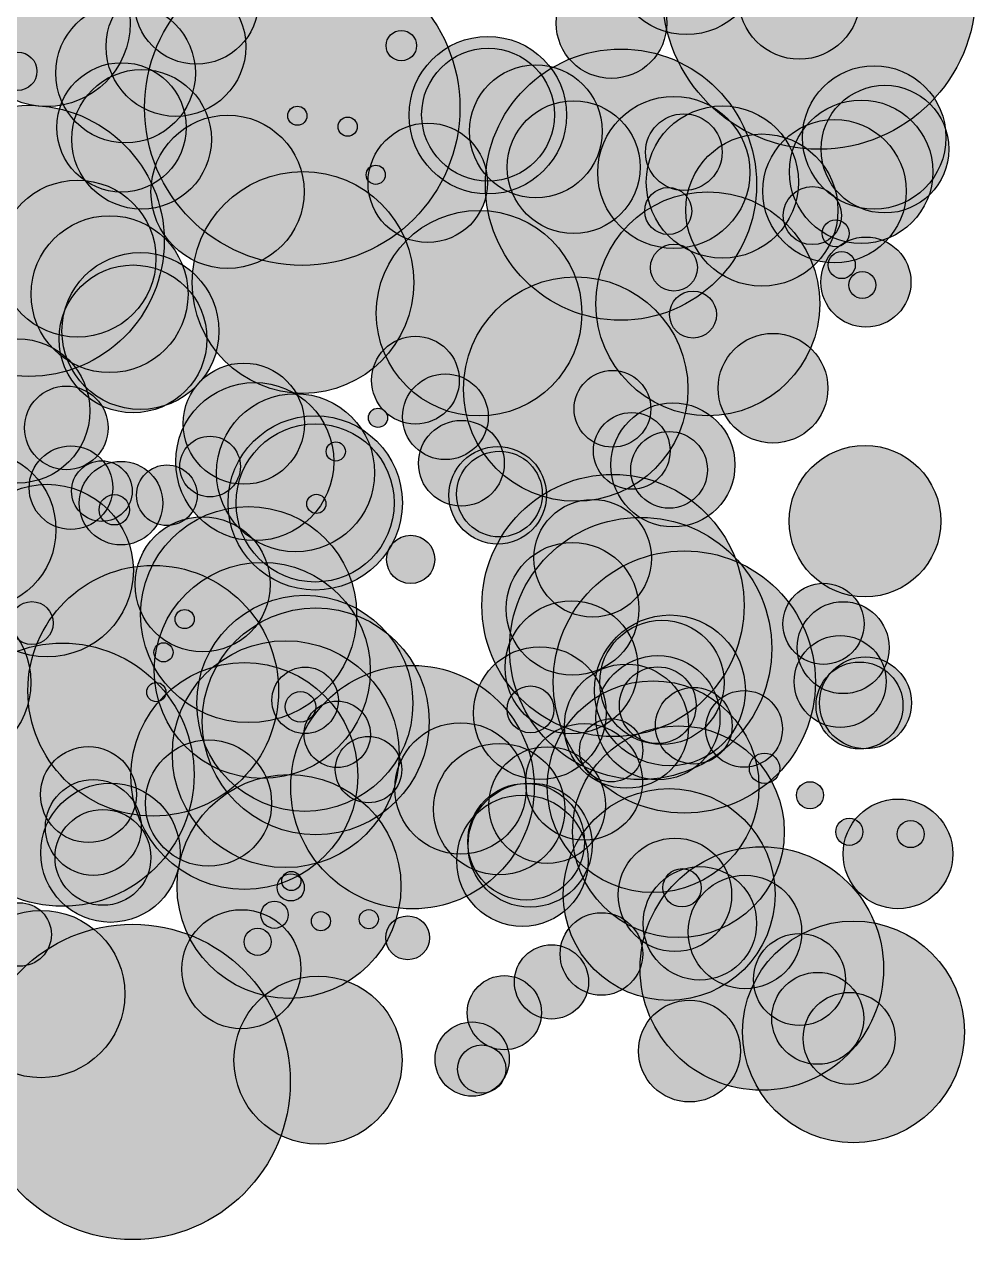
# Model space of a CAD drawing. Header units: metres. Extents: x -0.8 to 10.5, y -1 to 10.5.
# Drawn here: x 4.92 to 10.52, y -1.04 to 6.11 of the extents above; entities that cross this region are included whole.
import ezdxf

# ---------------------------------------------------------------- set-up
doc = ezdxf.new("R2010")
doc.units = ezdxf.units.M

msp = doc.modelspace()

# ---------------------------------------------------------------- hatches: boundary and pattern name
h = msp.add_hatch(color=7)
edge = h.paths.add_edge_path()
edge.add_ellipse((9.6, 6.2953), major_axis=(0, 0.9219), ratio=1, start_angle=0, end_angle=360)
h = msp.add_hatch(color=7)
edge = h.paths.add_edge_path()
edge.add_ellipse((8.8197, 6.4863), major_axis=(0, 0.4376), ratio=1, start_angle=0, end_angle=360)
h = msp.add_hatch(color=7)
edge = h.paths.add_edge_path()
edge.add_ellipse((5.0558, 6.1158), major_axis=(0, 0.4904), ratio=1, start_angle=0, end_angle=360)
h = msp.add_hatch(color=7)
edge = h.paths.add_edge_path()
edge.add_ellipse((5.9356, 6.2397), major_axis=(0, 0.3652), ratio=1, start_angle=0, end_angle=360)
h = msp.add_hatch(color=7)
edge = h.paths.add_edge_path()
edge.add_ellipse((9.4845, 6.2599), major_axis=(0, 0.3568), ratio=1, start_angle=0, end_angle=360)
h = msp.add_hatch(color=7)
edge = h.paths.add_edge_path()
edge.add_ellipse((6.5587, 5.6184), major_axis=(0, 0.928), ratio=1, start_angle=0, end_angle=360)
h = msp.add_hatch(color=7)
edge = h.paths.add_edge_path()
edge.add_ellipse((8.3786, 6.1156), major_axis=(0, 0.3252), ratio=1, start_angle=0, end_angle=360)
h = msp.add_hatch(color=7)
edge = h.paths.add_edge_path()
edge.add_ellipse((5.8158, 5.9778), major_axis=(0, 0.4107), ratio=1, start_angle=0, end_angle=360)
h = msp.add_hatch(color=7)
edge = h.paths.add_edge_path()
edge.add_ellipse((5.5193, 5.8216), major_axis=(0, 0.4107), ratio=1, start_angle=0, end_angle=360)
h = msp.add_hatch(color=7)
edge = h.paths.add_edge_path()
edge.add_ellipse((7.1421, 5.9835), major_axis=(0, 0.0895), ratio=1, start_angle=0, end_angle=360)
h = msp.add_hatch(color=7)
edge = h.paths.add_edge_path()
edge.add_ellipse((7.6511, 5.5742), major_axis=(0, 0.4635), ratio=1, start_angle=0, end_angle=360)
h = msp.add_hatch(color=7)
edge = h.paths.add_edge_path()
edge.add_ellipse((4.8848, 5.8324), major_axis=(0, 0.1128), ratio=1, start_angle=0, end_angle=360)
h = msp.add_hatch(color=7)
edge = h.paths.add_edge_path()
edge.add_ellipse((7.6526, 5.5771), major_axis=(0, 0.3909), ratio=1, start_angle=0, end_angle=360)
h = msp.add_hatch(color=7)
edge = h.paths.add_edge_path()
edge.add_ellipse((8.4347, 5.1655), major_axis=(0, 0.7982), ratio=1, start_angle=0, end_angle=360)
h = msp.add_hatch(color=7)
edge = h.paths.add_edge_path()
edge.add_ellipse((5.4954, 5.5026), major_axis=(0, 0.3806), ratio=1, start_angle=0, end_angle=360)
h = msp.add_hatch(color=7)
edge = h.paths.add_edge_path()
edge.add_ellipse((7.9338, 5.4792), major_axis=(0, 0.3909), ratio=1, start_angle=0, end_angle=360)
h = msp.add_hatch(color=7)
edge = h.paths.add_edge_path()
edge.add_ellipse((9.9248, 5.4432), major_axis=(0, 0.4222), ratio=1, start_angle=0, end_angle=360)
h = msp.add_hatch(color=7)
edge = h.paths.add_edge_path()
edge.add_ellipse((5.6135, 5.432), major_axis=(0, 0.4107), ratio=1, start_angle=0, end_angle=360)
h = msp.add_hatch(color=7)
edge = h.paths.add_edge_path()
edge.add_ellipse((9.9879, 5.3743), major_axis=(0, 0.3756), ratio=1, start_angle=0, end_angle=360)
h = msp.add_hatch(color=7)
edge = h.paths.add_edge_path()
edge.add_ellipse((8.156, 5.2682), major_axis=(0, 0.3909), ratio=1, start_angle=0, end_angle=360)
h = msp.add_hatch(color=7)
edge = h.paths.add_edge_path()
edge.add_ellipse((8.7457, 5.2372), major_axis=(0, 0.4478), ratio=1, start_angle=0, end_angle=360)
h = msp.add_hatch(color=7)
edge = h.paths.add_edge_path()
edge.add_ellipse((9.8482, 5.241), major_axis=(0, 0.4222), ratio=1, start_angle=0, end_angle=360)
h = msp.add_hatch(color=7)
edge = h.paths.add_edge_path()
edge.add_ellipse((4.9488, 4.8343), major_axis=(0, 0.7979), ratio=1, start_angle=0, end_angle=360)
h = msp.add_hatch(color=7)
edge = h.paths.add_edge_path()
edge.add_ellipse((6.5302, 5.5709), major_axis=(0, 0.0564), ratio=1, start_angle=0, end_angle=360)
h = msp.add_hatch(color=7)
edge = h.paths.add_edge_path()
edge.add_ellipse((8.8047, 5.3567), major_axis=(0, 0.2255), ratio=1, start_angle=0, end_angle=360)
h = msp.add_hatch(color=7)
edge = h.paths.add_edge_path()
edge.add_ellipse((9.0314, 5.1809), major_axis=(0, 0.4478), ratio=1, start_angle=0, end_angle=360)
h = msp.add_hatch(color=7)
edge = h.paths.add_edge_path()
edge.add_ellipse((6.1195, 5.1233), major_axis=(0, 0.4509), ratio=1, start_angle=0, end_angle=360)
h = msp.add_hatch(color=7)
edge = h.paths.add_edge_path()
edge.add_ellipse((6.8261, 5.5064), major_axis=(0, 0.0564), ratio=1, start_angle=0, end_angle=360)
h = msp.add_hatch(color=7)
edge = h.paths.add_edge_path()
edge.add_ellipse((7.2976, 5.1764), major_axis=(0, 0.3516), ratio=1, start_angle=0, end_angle=360)
h = msp.add_hatch(color=7)
edge = h.paths.add_edge_path()
edge.add_ellipse((9.6912, 5.1268), major_axis=(0, 0.4222), ratio=1, start_angle=0, end_angle=360)
h = msp.add_hatch(color=7)
edge = h.paths.add_edge_path()
edge.add_ellipse((9.2634, 5.0159), major_axis=(0, 0.4478), ratio=1, start_angle=0, end_angle=360)
h = msp.add_hatch(color=7)
edge = h.paths.add_edge_path()
edge.add_ellipse((6.5634, 4.5897), major_axis=(0, 0.6526), ratio=1, start_angle=0, end_angle=360)
h = msp.add_hatch(color=7)
edge = h.paths.add_edge_path()
edge.add_ellipse((6.9914, 5.2236), major_axis=(0, 0.0564), ratio=1, start_angle=0, end_angle=360)
h = msp.add_hatch(color=7)
edge = h.paths.add_edge_path()
edge.add_ellipse((5.2362, 4.73), major_axis=(0, 0.4618), ratio=1, start_angle=0, end_angle=360)
h = msp.add_hatch(color=7)
edge = h.paths.add_edge_path()
edge.add_ellipse((9.5609, 4.9833), major_axis=(0, 0.1711), ratio=1, start_angle=0, end_angle=360)
h = msp.add_hatch(color=7)
edge = h.paths.add_edge_path()
edge.add_ellipse((8.9457, 4.4642), major_axis=(0, 0.6587), ratio=1, start_angle=0, end_angle=360)
h = msp.add_hatch(color=7)
edge = h.paths.add_edge_path()
edge.add_ellipse((8.7129, 5.0103), major_axis=(0, 0.1382), ratio=1, start_angle=0, end_angle=360)
h = msp.add_hatch(color=7)
edge = h.paths.add_edge_path()
edge.add_ellipse((7.5994, 4.4089), major_axis=(0, 0.6049), ratio=1, start_angle=0, end_angle=360)
h = msp.add_hatch(color=7)
edge = h.paths.add_edge_path()
edge.add_ellipse((5.4252, 4.521), major_axis=(0, 0.4618), ratio=1, start_angle=0, end_angle=360)
h = msp.add_hatch(color=7)
edge = h.paths.add_edge_path()
edge.add_ellipse((9.6982, 4.8788), major_axis=(0, 0.0798), ratio=1, start_angle=0, end_angle=360)
h = msp.add_hatch(color=7)
edge = h.paths.add_edge_path()
edge.add_ellipse((8.7466, 4.677), major_axis=(0, 0.1382), ratio=1, start_angle=0, end_angle=360)
h = msp.add_hatch(color=7)
edge = h.paths.add_edge_path()
edge.add_ellipse((9.8763, 4.5919), major_axis=(0, 0.2651), ratio=1, start_angle=0, end_angle=360)
h = msp.add_hatch(color=7)
edge = h.paths.add_edge_path()
edge.add_ellipse((5.6067, 4.3038), major_axis=(0, 0.4618), ratio=1, start_angle=0, end_angle=360)
h = msp.add_hatch(color=7)
edge = h.paths.add_edge_path()
edge.add_ellipse((9.7338, 4.6922), major_axis=(0, 0.0798), ratio=1, start_angle=0, end_angle=360)
h = msp.add_hatch(color=7)
edge = h.paths.add_edge_path()
edge.add_ellipse((5.5632, 4.2576), major_axis=(0, 0.4351), ratio=1, start_angle=0, end_angle=360)
h = msp.add_hatch(color=7)
edge = h.paths.add_edge_path()
edge.add_ellipse((9.855, 4.5747), major_axis=(0, 0.0798), ratio=1, start_angle=0, end_angle=360)
h = msp.add_hatch(color=7)
edge = h.paths.add_edge_path()
edge.add_ellipse((8.1681, 3.9622), major_axis=(0, 0.6605), ratio=1, start_angle=0, end_angle=360)
h = msp.add_hatch(color=7)
edge = h.paths.add_edge_path()
edge.add_ellipse((8.8586, 4.4007), major_axis=(0, 0.1382), ratio=1, start_angle=0, end_angle=360)
h = msp.add_hatch(color=7)
edge = h.paths.add_edge_path()
edge.add_ellipse((4.8844, 3.8336), major_axis=(0, 0.4248), ratio=1, start_angle=0, end_angle=360)
h = msp.add_hatch(color=7)
edge = h.paths.add_edge_path()
edge.add_ellipse((7.2251, 4.0147), major_axis=(0, 0.2581), ratio=1, start_angle=0, end_angle=360)
h = msp.add_hatch(color=7)
edge = h.paths.add_edge_path()
edge.add_ellipse((9.3293, 3.9672), major_axis=(0, 0.3229), ratio=1, start_angle=0, end_angle=360)
h = msp.add_hatch(color=7)
edge = h.paths.add_edge_path()
edge.add_ellipse((6.215, 3.7589), major_axis=(0, 0.3566), ratio=1, start_angle=0, end_angle=360)
h = msp.add_hatch(color=7)
edge = h.paths.add_edge_path()
edge.add_ellipse((7.4011, 3.7993), major_axis=(0, 0.2523), ratio=1, start_angle=0, end_angle=360)
h = msp.add_hatch(color=7)
edge = h.paths.add_edge_path()
edge.add_ellipse((8.3845, 3.8463), major_axis=(0, 0.2257), ratio=1, start_angle=0, end_angle=360)
h = msp.add_hatch(color=7)
edge = h.paths.add_edge_path()
edge.add_ellipse((5.1703, 3.7339), major_axis=(0, 0.2459), ratio=1, start_angle=0, end_angle=360)
h = msp.add_hatch(color=7)
edge = h.paths.add_edge_path()
edge.add_ellipse((6.2798, 3.5355), major_axis=(0, 0.4652), ratio=1, start_angle=0, end_angle=360)
h = msp.add_hatch(color=7)
edge = h.paths.add_edge_path()
edge.add_ellipse((6.5195, 3.4698), major_axis=(0, 0.4652), ratio=1, start_angle=0, end_angle=360)
h = msp.add_hatch(color=7)
edge = h.paths.add_edge_path()
edge.add_ellipse((8.7404, 3.516), major_axis=(0, 0.3652), ratio=1, start_angle=0, end_angle=360)
h = msp.add_hatch(color=7)
edge = h.paths.add_edge_path()
edge.add_ellipse((6.6352, 3.2924), major_axis=(0, 0.5128), ratio=1, start_angle=0, end_angle=360)
h = msp.add_hatch(color=7)
edge = h.paths.add_edge_path()
edge.add_ellipse((7.0047, 3.7933), major_axis=(0, 0.0564), ratio=1, start_angle=0, end_angle=360)
h = msp.add_hatch(color=7)
edge = h.paths.add_edge_path()
edge.add_ellipse((8.4981, 3.5986), major_axis=(0, 0.2257), ratio=1, start_angle=0, end_angle=360)
h = msp.add_hatch(color=7)
edge = h.paths.add_edge_path()
edge.add_ellipse((6.6348, 3.2921), major_axis=(0, 0.4652), ratio=1, start_angle=0, end_angle=360)
h = msp.add_hatch(color=7)
edge = h.paths.add_edge_path()
edge.add_ellipse((7.4953, 3.5256), major_axis=(0, 0.2523), ratio=1, start_angle=0, end_angle=360)
h = msp.add_hatch(color=7)
edge = h.paths.add_edge_path()
edge.add_ellipse((6.0164, 3.5065), major_axis=(0, 0.1784), ratio=1, start_angle=0, end_angle=360)
h = msp.add_hatch(color=7)
edge = h.paths.add_edge_path()
edge.add_ellipse((6.7561, 3.595), major_axis=(0, 0.0564), ratio=1, start_angle=0, end_angle=360)
h = msp.add_hatch(color=7)
edge = h.paths.add_edge_path()
edge.add_ellipse((8.7178, 3.4869), major_axis=(0, 0.2257), ratio=1, start_angle=0, end_angle=360)
h = msp.add_hatch(color=7)
edge = h.paths.add_edge_path()
edge.add_ellipse((4.6426, 3.1344), major_axis=(0, 0.4668), ratio=1, start_angle=0, end_angle=360)
h = msp.add_hatch(color=7)
edge = h.paths.add_edge_path()
edge.add_ellipse((5.1976, 3.3817), major_axis=(0, 0.2459), ratio=1, start_angle=0, end_angle=360)
h = msp.add_hatch(color=7)
edge = h.paths.add_edge_path()
edge.add_ellipse((7.7092, 3.3373), major_axis=(0, 0.287), ratio=1, start_angle=0, end_angle=360)
h = msp.add_hatch(color=7)
edge = h.paths.add_edge_path()
edge.add_ellipse((7.7192, 3.3445), major_axis=(0, 0.2523), ratio=1, start_angle=0, end_angle=360)
h = msp.add_hatch(color=7)
edge = h.paths.add_edge_path()
edge.add_ellipse((9.8708, 3.185), major_axis=(0, 0.4458), ratio=1, start_angle=0, end_angle=360)
h = msp.add_hatch(color=7)
edge = h.paths.add_edge_path()
edge.add_ellipse((5.3797, 3.3618), major_axis=(0, 0.1784), ratio=1, start_angle=0, end_angle=360)
h = msp.add_hatch(color=7)
edge = h.paths.add_edge_path()
edge.add_ellipse((5.4926, 3.291), major_axis=(0, 0.2459), ratio=1, start_angle=0, end_angle=360)
h = msp.add_hatch(color=7)
edge = h.paths.add_edge_path()
edge.add_ellipse((5.7624, 3.3373), major_axis=(0, 0.1784), ratio=1, start_angle=0, end_angle=360)
h = msp.add_hatch(color=7)
edge = h.paths.add_edge_path()
edge.add_ellipse((8.3874, 2.6885), major_axis=(0, 0.7715), ratio=1, start_angle=0, end_angle=360)
h = msp.add_hatch(color=7)
edge = h.paths.add_edge_path()
edge.add_ellipse((5.0576, 2.8942), major_axis=(0, 0.5076), ratio=1, start_angle=0, end_angle=360)
h = msp.add_hatch(color=7)
edge = h.paths.add_edge_path()
edge.add_ellipse((5.4527, 3.252), major_axis=(0, 0.0895), ratio=1, start_angle=0, end_angle=360)
h = msp.add_hatch(color=7)
edge = h.paths.add_edge_path()
edge.add_ellipse((6.6421, 3.2867), major_axis=(0, 0.0564), ratio=1, start_angle=0, end_angle=360)
h = msp.add_hatch(color=7)
edge = h.paths.add_edge_path()
edge.add_ellipse((8.268, 2.9664), major_axis=(0, 0.3463), ratio=1, start_angle=0, end_angle=360)
h = msp.add_hatch(color=7)
edge = h.paths.add_edge_path()
edge.add_ellipse((6.2429, 2.6354), major_axis=(0, 0.6358), ratio=1, start_angle=0, end_angle=360)
h = msp.add_hatch(color=7)
edge = h.paths.add_edge_path()
edge.add_ellipse((5.9728, 2.8132), major_axis=(0, 0.398), ratio=1, start_angle=0, end_angle=360)
h = msp.add_hatch(color=7)
edge = h.paths.add_edge_path()
edge.add_ellipse((8.5501, 2.4359), major_axis=(0, 0.7715), ratio=1, start_angle=0, end_angle=360)
h = msp.add_hatch(color=7)
edge = h.paths.add_edge_path()
edge.add_ellipse((7.197, 2.9599), major_axis=(0, 0.142), ratio=1, start_angle=0, end_angle=360)
h = msp.add_hatch(color=7)
edge = h.paths.add_edge_path()
edge.add_ellipse((8.1492, 2.6688), major_axis=(0, 0.3909), ratio=1, start_angle=0, end_angle=360)
h = msp.add_hatch(color=7)
edge = h.paths.add_edge_path()
edge.add_ellipse((8.8075, 2.2388), major_axis=(0, 0.7715), ratio=1, start_angle=0, end_angle=360)
h = msp.add_hatch(color=7)
edge = h.paths.add_edge_path()
edge.add_ellipse((6.3235, 2.3063), major_axis=(0, 0.6358), ratio=1, start_angle=0, end_angle=360)
h = msp.add_hatch(color=7)
edge = h.paths.add_edge_path()
edge.add_ellipse((5.6819, 2.1871), major_axis=(0, 0.7376), ratio=1, start_angle=0, end_angle=360)
h = msp.add_hatch(color=7)
edge = h.paths.add_edge_path()
edge.add_ellipse((9.6264, 2.5806), major_axis=(0, 0.2387), ratio=1, start_angle=0, end_angle=360)
h = msp.add_hatch(color=7)
edge = h.paths.add_edge_path()
edge.add_ellipse((6.5742, 2.113), major_axis=(0, 0.6358), ratio=1, start_angle=0, end_angle=360)
h = msp.add_hatch(color=7)
edge = h.paths.add_edge_path()
edge.add_ellipse((4.4804, 2.2356), major_axis=(0, 0.4816), ratio=1, start_angle=0, end_angle=360)
h = msp.add_hatch(color=7)
edge = h.paths.add_edge_path()
edge.add_ellipse((4.967, 2.5855), major_axis=(0, 0.1262), ratio=1, start_angle=0, end_angle=360)
h = msp.add_hatch(color=7)
edge = h.paths.add_edge_path()
edge.add_ellipse((5.8668, 2.6087), major_axis=(0, 0.0564), ratio=1, start_angle=0, end_angle=360)
h = msp.add_hatch(color=7)
edge = h.paths.add_edge_path()
edge.add_ellipse((6.6385, 2.0065), major_axis=(0, 0.6676), ratio=1, start_angle=0, end_angle=360)
h = msp.add_hatch(color=7)
edge = h.paths.add_edge_path()
edge.add_ellipse((8.1436, 2.3245), major_axis=(0, 0.3909), ratio=1, start_angle=0, end_angle=360)
h = msp.add_hatch(color=7)
edge = h.paths.add_edge_path()
edge.add_ellipse((9.7424, 2.4405), major_axis=(0, 0.2706), ratio=1, start_angle=0, end_angle=360)
h = msp.add_hatch(color=7)
edge = h.paths.add_edge_path()
edge.add_ellipse((8.7229, 2.1893), major_axis=(0, 0.4437), ratio=1, start_angle=0, end_angle=360)
h = msp.add_hatch(color=7)
edge = h.paths.add_edge_path()
edge.add_ellipse((8.6754, 2.2358), major_axis=(0, 0.3656), ratio=1, start_angle=0, end_angle=360)
h = msp.add_hatch(color=7)
edge = h.paths.add_edge_path()
edge.add_ellipse((9.7248, 2.2414), major_axis=(0, 0.2706), ratio=1, start_angle=0, end_angle=360)
h = msp.add_hatch(color=7)
edge = h.paths.add_edge_path()
edge.add_ellipse((5.1479, 1.693), major_axis=(0, 0.7744), ratio=1, start_angle=0, end_angle=360)
h = msp.add_hatch(color=7)
edge = h.paths.add_edge_path()
edge.add_ellipse((5.7424, 2.4127), major_axis=(0, 0.0564), ratio=1, start_angle=0, end_angle=360)
h = msp.add_hatch(color=7)
edge = h.paths.add_edge_path()
edge.add_ellipse((6.462, 1.8138), major_axis=(0, 0.6676), ratio=1, start_angle=0, end_angle=360)
h = msp.add_hatch(color=7)
edge = h.paths.add_edge_path()
edge.add_ellipse((7.957, 2.0548), major_axis=(0, 0.3909), ratio=1, start_angle=0, end_angle=360)
h = msp.add_hatch(color=7)
edge = h.paths.add_edge_path()
edge.add_ellipse((8.6518, 2.0282), major_axis=(0, 0.3656), ratio=1, start_angle=0, end_angle=360)
h = msp.add_hatch(color=7)
edge = h.paths.add_edge_path()
edge.add_ellipse((9.8735, 2.1157), major_axis=(0, 0.2706), ratio=1, start_angle=0, end_angle=360)
h = msp.add_hatch(color=7)
edge = h.paths.add_edge_path()
edge.add_ellipse((6.2187, 1.6849), major_axis=(0, 0.6676), ratio=1, start_angle=0, end_angle=360)
h = msp.add_hatch(color=7)
edge = h.paths.add_edge_path()
edge.add_ellipse((6.5759, 2.1306), major_axis=(0, 0.1954), ratio=1, start_angle=0, end_angle=360)
h = msp.add_hatch(color=7)
edge = h.paths.add_edge_path()
edge.add_ellipse((7.2075, 1.6194), major_axis=(0, 0.7165), ratio=1, start_angle=0, end_angle=360)
h = msp.add_hatch(color=7)
edge = h.paths.add_edge_path()
edge.add_ellipse((8.4672, 1.9784), major_axis=(0, 0.3656), ratio=1, start_angle=0, end_angle=360)
h = msp.add_hatch(color=7)
edge = h.paths.add_edge_path()
edge.add_ellipse((8.6509, 2.1018), major_axis=(0, 0.2257), ratio=1, start_angle=0, end_angle=360)
h = msp.add_hatch(color=7)
edge = h.paths.add_edge_path()
edge.add_ellipse((9.8386, 2.1003), major_axis=(0, 0.2557), ratio=1, start_angle=0, end_angle=360)
h = msp.add_hatch(color=7)
edge = h.paths.add_edge_path()
edge.add_ellipse((5.6999, 2.1787), major_axis=(0, 0.0564), ratio=1, start_angle=0, end_angle=360)
h = msp.add_hatch(color=7)
edge = h.paths.add_edge_path()
edge.add_ellipse((8.6237, 1.6221), major_axis=(0, 0.6232), ratio=1, start_angle=0, end_angle=360)
h = msp.add_hatch(color=7)
edge = h.paths.add_edge_path()
edge.add_ellipse((6.5484, 2.0924), major_axis=(0, 0.0895), ratio=1, start_angle=0, end_angle=360)
h = msp.add_hatch(color=7)
edge = h.paths.add_edge_path()
edge.add_ellipse((7.9021, 2.0773), major_axis=(0, 0.138), ratio=1, start_angle=0, end_angle=360)
h = msp.add_hatch(color=7)
edge = h.paths.add_edge_path()
edge.add_ellipse((8.863, 1.9812), major_axis=(0, 0.2257), ratio=1, start_angle=0, end_angle=360)
h = msp.add_hatch(color=7)
edge = h.paths.add_edge_path()
edge.add_ellipse((9.1589, 1.9623), major_axis=(0, 0.2257), ratio=1, start_angle=0, end_angle=360)
h = msp.add_hatch(color=7)
edge = h.paths.add_edge_path()
edge.add_ellipse((6.765, 1.9304), major_axis=(0, 0.1954), ratio=1, start_angle=0, end_angle=360)
h = msp.add_hatch(color=7)
edge = h.paths.add_edge_path()
edge.add_ellipse((8.3768, 1.8362), major_axis=(0, 0.1861), ratio=1, start_angle=0, end_angle=360)
h = msp.add_hatch(color=7)
edge = h.paths.add_edge_path()
edge.add_ellipse((7.4907, 1.6121), major_axis=(0, 0.3868), ratio=1, start_angle=0, end_angle=360)
h = msp.add_hatch(color=7)
edge = h.paths.add_edge_path()
edge.add_ellipse((8.2177, 1.6503), major_axis=(0, 0.3432), ratio=1, start_angle=0, end_angle=360)
h = msp.add_hatch(color=7)
edge = h.paths.add_edge_path()
edge.add_ellipse((8.7725, 1.3575), major_axis=(0, 0.6232), ratio=1, start_angle=0, end_angle=360)
h = msp.add_hatch(color=7)
edge = h.paths.add_edge_path()
edge.add_ellipse((6.0073, 1.5255), major_axis=(0, 0.3716), ratio=1, start_angle=0, end_angle=360)
h = msp.add_hatch(color=7)
edge = h.paths.add_edge_path()
edge.add_ellipse((6.949, 1.7229), major_axis=(0, 0.1954), ratio=1, start_angle=0, end_angle=360)
h = msp.add_hatch(color=7)
edge = h.paths.add_edge_path()
edge.add_ellipse((7.7176, 1.4906), major_axis=(0, 0.3868), ratio=1, start_angle=0, end_angle=360)
h = msp.add_hatch(color=7)
edge = h.paths.add_edge_path()
edge.add_ellipse((5.3008, 1.576), major_axis=(0, 0.2821), ratio=1, start_angle=0, end_angle=360)
h = msp.add_hatch(color=7)
edge = h.paths.add_edge_path()
edge.add_ellipse((8.0003, 1.5144), major_axis=(0, 0.3432), ratio=1, start_angle=0, end_angle=360)
h = msp.add_hatch(color=7)
edge = h.paths.add_edge_path()
edge.add_ellipse((9.2796, 1.7307), major_axis=(0, 0.0895), ratio=1, start_angle=0, end_angle=360)
h = msp.add_hatch(color=7)
edge = h.paths.add_edge_path()
edge.add_ellipse((5.3295, 1.3826), major_axis=(0, 0.2821), ratio=1, start_angle=0, end_angle=360)
h = msp.add_hatch(color=7)
edge = h.paths.add_edge_path()
edge.add_ellipse((6.481, 1.0353), major_axis=(0, 0.6587), ratio=1, start_angle=0, end_angle=360)
h = msp.add_hatch(color=7)
edge = h.paths.add_edge_path()
edge.add_ellipse((9.5472, 1.5719), major_axis=(0, 0.0798), ratio=1, start_angle=0, end_angle=360)
h = msp.add_hatch(color=7)
edge = h.paths.add_edge_path()
edge.add_ellipse((5.4303, 1.2336), major_axis=(0, 0.4097), ratio=1, start_angle=0, end_angle=360)
h = msp.add_hatch(color=7)
edge = h.paths.add_edge_path()
edge.add_ellipse((7.8762, 1.2986), major_axis=(0, 0.3432), ratio=1, start_angle=0, end_angle=360)
h = msp.add_hatch(color=7)
edge = h.paths.add_edge_path()
edge.add_ellipse((7.8998, 1.2784), major_axis=(0, 0.3652), ratio=1, start_angle=0, end_angle=360)
h = msp.add_hatch(color=7)
edge = h.paths.add_edge_path()
edge.add_ellipse((8.7181, 0.988), major_axis=(0, 0.6232), ratio=1, start_angle=0, end_angle=360)
h = msp.add_hatch(color=7)
edge = h.paths.add_edge_path()
edge.add_ellipse((7.8545, 1.1864), major_axis=(0, 0.3868), ratio=1, start_angle=0, end_angle=360)
h = msp.add_hatch(color=7)
edge = h.paths.add_edge_path()
edge.add_ellipse((10.0649, 1.2268), major_axis=(0, 0.3229), ratio=1, start_angle=0, end_angle=360)
h = msp.add_hatch(color=7)
edge = h.paths.add_edge_path()
edge.add_ellipse((5.386, 1.2063), major_axis=(0, 0.2821), ratio=1, start_angle=0, end_angle=360)
h = msp.add_hatch(color=7)
edge = h.paths.add_edge_path()
edge.add_ellipse((9.7788, 1.3569), major_axis=(0, 0.0798), ratio=1, start_angle=0, end_angle=360)
h = msp.add_hatch(color=7)
edge = h.paths.add_edge_path()
edge.add_ellipse((10.1397, 1.3433), major_axis=(0, 0.0798), ratio=1, start_angle=0, end_angle=360)
h = msp.add_hatch(color=7)
edge = h.paths.add_edge_path()
edge.add_ellipse((8.7521, 0.9857), major_axis=(0, 0.3338), ratio=1, start_angle=0, end_angle=360)
h = msp.add_hatch(color=7)
edge = h.paths.add_edge_path()
edge.add_ellipse((9.2634, 0.5525), major_axis=(0, 0.7165), ratio=1, start_angle=0, end_angle=360)
h = msp.add_hatch(color=7)
edge = h.paths.add_edge_path()
edge.add_ellipse((8.8989, 0.818), major_axis=(0, 0.3338), ratio=1, start_angle=0, end_angle=360)
h = msp.add_hatch(color=7)
edge = h.paths.add_edge_path()
edge.add_ellipse((6.4913, 1.0294), major_axis=(0, 0.0798), ratio=1, start_angle=0, end_angle=360)
h = msp.add_hatch(color=7)
edge = h.paths.add_edge_path()
edge.add_ellipse((6.4948, 1.0671), major_axis=(0, 0.0564), ratio=1, start_angle=0, end_angle=360)
h = msp.add_hatch(color=7)
edge = h.paths.add_edge_path()
edge.add_ellipse((8.794, 1.0272), major_axis=(0, 0.1127), ratio=1, start_angle=0, end_angle=360)
h = msp.add_hatch(color=7)
edge = h.paths.add_edge_path()
edge.add_ellipse((9.1641, 0.7673), major_axis=(0, 0.3338), ratio=1, start_angle=0, end_angle=360)
h = msp.add_hatch(color=7)
edge = h.paths.add_edge_path()
edge.add_ellipse((4.8952, 0.7524), major_axis=(0, 0.1871), ratio=1, start_angle=0, end_angle=360)
h = msp.add_hatch(color=7)
edge = h.paths.add_edge_path()
edge.add_ellipse((6.3957, 0.8684), major_axis=(0, 0.0798), ratio=1, start_angle=0, end_angle=360)
h = msp.add_hatch(color=7)
edge = h.paths.add_edge_path()
edge.add_ellipse((5.0221, 0.4019), major_axis=(0, 0.4924), ratio=1, start_angle=0, end_angle=360)
h = msp.add_hatch(color=7)
edge = h.paths.add_edge_path()
edge.add_ellipse((6.2011, 0.5482), major_axis=(0, 0.3503), ratio=1, start_angle=0, end_angle=360)
h = msp.add_hatch(color=7)
edge = h.paths.add_edge_path()
edge.add_ellipse((6.6688, 0.8306), major_axis=(0, 0.0564), ratio=1, start_angle=0, end_angle=360)
h = msp.add_hatch(color=7)
edge = h.paths.add_edge_path()
edge.add_ellipse((6.9505, 0.8426), major_axis=(0, 0.0564), ratio=1, start_angle=0, end_angle=360)
h = msp.add_hatch(color=7)
edge = h.paths.add_edge_path()
edge.add_ellipse((7.1795, 0.7328), major_axis=(0, 0.129), ratio=1, start_angle=0, end_angle=360)
h = msp.add_hatch(color=7)
edge = h.paths.add_edge_path()
edge.add_ellipse((8.3195, 0.6379), major_axis=(0, 0.2429), ratio=1, start_angle=0, end_angle=360)
h = msp.add_hatch(color=7)
edge = h.paths.add_edge_path()
edge.add_ellipse((5.5603, -0.1154), major_axis=(0, 0.928), ratio=1, start_angle=0, end_angle=360)
h = msp.add_hatch(color=7)
edge = h.paths.add_edge_path()
edge.add_ellipse((6.2966, 0.7093), major_axis=(0, 0.0798), ratio=1, start_angle=0, end_angle=360)
h = msp.add_hatch(color=7)
edge = h.paths.add_edge_path()
edge.add_ellipse((9.8034, 0.179), major_axis=(0, 0.6526), ratio=1, start_angle=0, end_angle=360)
h = msp.add_hatch(color=7)
edge = h.paths.add_edge_path()
edge.add_ellipse((9.4848, 0.4878), major_axis=(0, 0.2706), ratio=1, start_angle=0, end_angle=360)
h = msp.add_hatch(color=7)
edge = h.paths.add_edge_path()
edge.add_ellipse((8.026, 0.4733), major_axis=(0, 0.2185), ratio=1, start_angle=0, end_angle=360)
h = msp.add_hatch(color=7)
edge = h.paths.add_edge_path()
edge.add_ellipse((6.6518, 0.0131), major_axis=(0, 0.4947), ratio=1, start_angle=0, end_angle=360)
h = msp.add_hatch(color=7)
edge = h.paths.add_edge_path()
edge.add_ellipse((7.7484, 0.2921), major_axis=(0, 0.2185), ratio=1, start_angle=0, end_angle=360)
h = msp.add_hatch(color=7)
edge = h.paths.add_edge_path()
edge.add_ellipse((9.5926, 0.259), major_axis=(0, 0.2706), ratio=1, start_angle=0, end_angle=360)
h = msp.add_hatch(color=7)
edge = h.paths.add_edge_path()
edge.add_ellipse((8.8383, 0.0666), major_axis=(0, 0.2999), ratio=1, start_angle=0, end_angle=360)
h = msp.add_hatch(color=7)
edge = h.paths.add_edge_path()
edge.add_ellipse((9.7771, 0.1409), major_axis=(0, 0.2706), ratio=1, start_angle=0, end_angle=360)
h = msp.add_hatch(color=7)
edge = h.paths.add_edge_path()
edge.add_ellipse((7.559, 0.0192), major_axis=(0, 0.2185), ratio=1, start_angle=0, end_angle=360)
h = msp.add_hatch(color=7)
edge = h.paths.add_edge_path()
edge.add_ellipse((7.6154, -0.0394), major_axis=(0, 0.142), ratio=1, start_angle=0, end_angle=360)

# ---------------------------------------------------------------- linework, layer by layer
for centre, radius in [((9.6, 6.2953), 0.9219), ((8.8197, 6.4863), 0.4376), ((5.0558, 6.1158), 0.4904), ((5.9356, 6.2397), 0.3652), ((9.4845, 6.2599), 0.3568), ((6.5587, 5.6184), 0.928), ((8.3786, 6.1156), 0.3252), ((5.8158, 5.9778), 0.4107), ((5.5193, 5.8216), 0.4107), ((7.1421, 5.9835), 0.0895), ((7.6511, 5.5742), 0.4635), ((4.8848, 5.8324), 0.1128), ((7.6526, 5.5771), 0.3909), ((8.4347, 5.1655), 0.7982), ((5.4954, 5.5026), 0.3806), ((7.9338, 5.4792), 0.3909), ((9.9248, 5.4432), 0.4222), ((5.6135, 5.432), 0.4107), ((9.9879, 5.3743), 0.3756), ((8.156, 5.2682), 0.3909), ((8.7457, 5.2372), 0.4478), ((9.8482, 5.241), 0.4222), ((4.9488, 4.8343), 0.7979), ((6.5302, 5.5709), 0.0564), ((8.8047, 5.3567), 0.2255), ((9.0314, 5.1809), 0.4478), ((6.1195, 5.1233), 0.4509), ((6.8261, 5.5064), 0.0564), ((7.2976, 5.1764), 0.3516), ((9.6912, 5.1268), 0.4222), ((9.2634, 5.0159), 0.4478), ((6.5634, 4.5897), 0.6526), ((6.9914, 5.2236), 0.0564), ((5.2362, 4.73), 0.4618), ((9.5609, 4.9833), 0.1711), ((8.9457, 4.4642), 0.6587), ((8.7129, 5.0103), 0.1382), ((7.5994, 4.4089), 0.6049), ((5.4252, 4.521), 0.4618), ((9.6982, 4.8788), 0.0798), ((8.7466, 4.677), 0.1382), ((9.8763, 4.5919), 0.2651), ((5.6067, 4.3038), 0.4618), ((9.7338, 4.6922), 0.0798), ((5.5632, 4.2576), 0.4351), ((9.855, 4.5747), 0.0798), ((8.1681, 3.9622), 0.6605), ((8.8586, 4.4007), 0.1382), ((4.8844, 3.8336), 0.4248), ((7.2251, 4.0147), 0.2581), ((9.3293, 3.9672), 0.3229), ((6.215, 3.7589), 0.3566), ((7.4011, 3.7993), 0.2523), ((8.3845, 3.8463), 0.2257), ((5.1703, 3.7339), 0.2459), ((6.2798, 3.5355), 0.4652), ((6.5195, 3.4698), 0.4652), ((8.7404, 3.516), 0.3652), ((6.6352, 3.2924), 0.5128), ((7.0047, 3.7933), 0.0564), ((8.4981, 3.5986), 0.2257), ((6.6348, 3.2921), 0.4652), ((7.4953, 3.5256), 0.2523), ((6.0164, 3.5065), 0.1784), ((6.7561, 3.595), 0.0564), ((8.7178, 3.4869), 0.2257), ((4.6426, 3.1344), 0.4668), ((5.1976, 3.3817), 0.2459), ((7.7092, 3.3373), 0.287), ((7.7192, 3.3445), 0.2523), ((9.8708, 3.185), 0.4458), ((5.3797, 3.3618), 0.1784), ((5.4926, 3.291), 0.2459), ((5.7624, 3.3373), 0.1784), ((8.3874, 2.6885), 0.7715), ((5.0576, 2.8942), 0.5076), ((5.4527, 3.252), 0.0895), ((6.6421, 3.2867), 0.0564), ((8.268, 2.9664), 0.3463), ((6.2429, 2.6354), 0.6358), ((5.9728, 2.8132), 0.398), ((8.5501, 2.4359), 0.7715), ((7.197, 2.9599), 0.142), ((8.1492, 2.6688), 0.3909), ((8.8075, 2.2388), 0.7715), ((6.3235, 2.3063), 0.6358), ((5.6819, 2.1871), 0.7376), ((9.6264, 2.5806), 0.2387), ((6.5742, 2.113), 0.6358), ((4.4804, 2.2356), 0.4816), ((4.967, 2.5855), 0.1262), ((5.8668, 2.6087), 0.0564), ((6.6385, 2.0065), 0.6676), ((8.1436, 2.3245), 0.3909), ((9.7424, 2.4405), 0.2706), ((8.7229, 2.1893), 0.4437), ((8.6754, 2.2358), 0.3656), ((9.7248, 2.2414), 0.2706), ((5.1479, 1.693), 0.7744), ((5.7424, 2.4127), 0.0564), ((6.462, 1.8138), 0.6676), ((7.957, 2.0548), 0.3909), ((8.6518, 2.0282), 0.3656), ((9.8735, 2.1157), 0.2706), ((6.2187, 1.6849), 0.6676), ((6.5759, 2.1306), 0.1954), ((7.2075, 1.6194), 0.7165), ((8.4672, 1.9784), 0.3656), ((8.6509, 2.1018), 0.2257), ((9.8386, 2.1003), 0.2557), ((5.6999, 2.1787), 0.0564), ((8.6237, 1.6221), 0.6232), ((6.5484, 2.0924), 0.0895), ((7.9021, 2.0773), 0.138), ((8.863, 1.9812), 0.2257), ((9.1589, 1.9623), 0.2257), ((6.765, 1.9304), 0.1954), ((8.3768, 1.8362), 0.1861), ((7.4907, 1.6121), 0.3868), ((8.2177, 1.6503), 0.3432), ((8.7725, 1.3575), 0.6232), ((6.0073, 1.5255), 0.3716), ((6.949, 1.7229), 0.1954), ((7.7176, 1.4906), 0.3868), ((5.3008, 1.576), 0.2821), ((8.0003, 1.5144), 0.3432), ((9.2796, 1.7307), 0.0895), ((5.3295, 1.3826), 0.2821), ((6.481, 1.0353), 0.6587), ((9.5472, 1.5719), 0.0798), ((5.4303, 1.2336), 0.4097), ((7.8762, 1.2986), 0.3432), ((7.8998, 1.2784), 0.3652), ((8.7181, 0.988), 0.6232), ((7.8545, 1.1864), 0.3868), ((10.0649, 1.2268), 0.3229), ((5.386, 1.2063), 0.2821), ((9.7788, 1.3569), 0.0798), ((10.1397, 1.3433), 0.0798), ((8.7521, 0.9857), 0.3338), ((9.2634, 0.5525), 0.7165), ((8.8989, 0.818), 0.3338), ((6.4913, 1.0294), 0.0798), ((6.4948, 1.0671), 0.0564), ((8.794, 1.0272), 0.1127), ((9.1641, 0.7673), 0.3338), ((4.8952, 0.7524), 0.1871), ((6.3957, 0.8684), 0.0798), ((5.0221, 0.4019), 0.4924), ((6.2011, 0.5482), 0.3503), ((6.6688, 0.8306), 0.0564), ((6.9505, 0.8426), 0.0564), ((7.1795, 0.7328), 0.129), ((8.3195, 0.6379), 0.2429), ((5.5603, -0.1154), 0.928), ((6.2966, 0.7093), 0.0798), ((9.8034, 0.179), 0.6526), ((9.4848, 0.4878), 0.2706), ((8.026, 0.4733), 0.2185), ((6.6518, 0.0131), 0.4947), ((7.7484, 0.2921), 0.2185), ((9.5926, 0.259), 0.2706), ((8.8383, 0.0666), 0.2999), ((9.7771, 0.1409), 0.2706), ((7.559, 0.0192), 0.2185), ((7.6154, -0.0394), 0.142)]:
    msp.add_circle(centre, radius)

doc.saveas('drawing.dxf')
